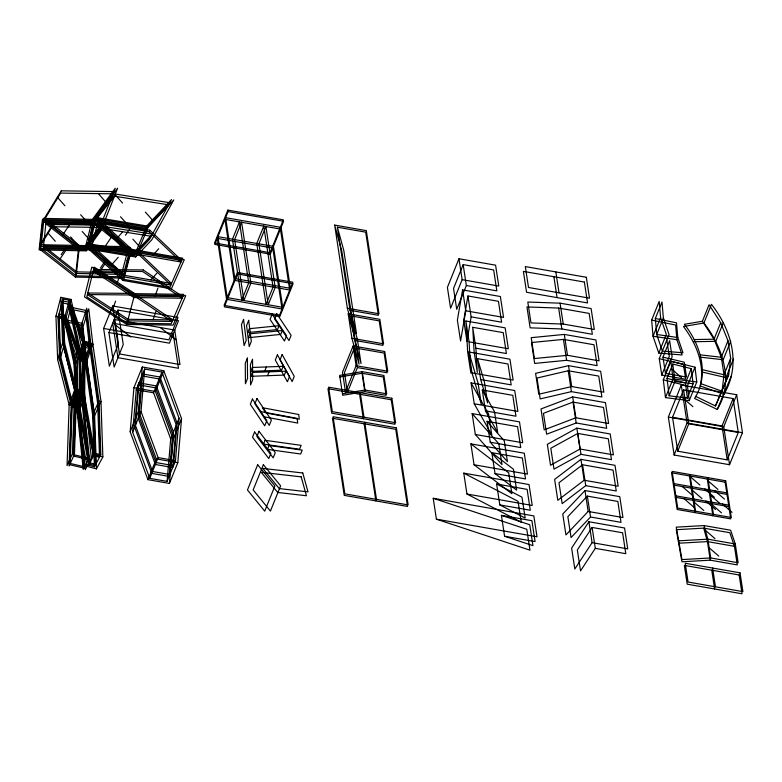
<?xml version="1.0" encoding="UTF-8"?>
<svg xmlns="http://www.w3.org/2000/svg" width="782" height="782" viewBox="0 0 782 782"><rect width="100%" height="100%" fill="white"/><g stroke="black" fill="none" stroke-linecap="round" stroke-linejoin="round"><path stroke-width="1.17" d="M77.017 411.068L77.467 358.557L86.87 360.942L94.622 415.701L96.43 468.897L87.017 466.326L77.017 411.068L84.378 392.105L81.465 346.641L71.054 299.408L60.791 297.336L55.933 316.192L57.672 359.71L69.158 404.793L67.056 465.613L72.433 453.814L74.622 390.052L62.589 342.751L60.791 297.336M79.002 411.596L79.451 360.6L85.121 343.65L91.103 345.145L98.982 400.795L100.819 454.86L94.397 466.805L88.718 465.261L79.002 411.596L84.651 397.06L85.121 343.65M96.43 468.897L102.862 456.952L100.966 401.303L92.862 344.041L83.136 341.617L82.657 396.542L93.126 454.313L85.287 469.728L78.669 406.796L75.864 363.356L65.903 318.206L55.933 316.192M76.597 392.271L71.133 407.011L69.09 465.974L74.466 454.176L76.597 392.271L82.54 393.522L89.295 457.519L83.263 469.376L76.831 408.214L82.54 393.522M130.183 431.811L133.918 387.725L142.295 366.993L163.79 370.756L181.551 418.605L177.807 462.68L169.43 483.423L147.935 479.659L130.183 431.811L138.561 411.078L142.295 366.993M132.657 432.25L136.254 389.768L144.641 369.026L161.962 372.066L179.068 418.165L175.471 460.647L167.094 481.389L149.763 478.349L132.657 432.25L141.034 411.508L144.641 369.026M167.094 481.389L170.691 438.907L179.068 418.165M169.43 483.423L173.164 439.337L181.551 418.605M75.404 277.082L78.718 246.917L43.851 219.625L40.693 249.917L75.404 277.082L122.5 278.089L130.389 248.011L78.718 246.917M76.167 275.831L79.481 245.665L46.275 219.674L43.108 249.966L76.167 275.831L120.887 276.789L128.786 246.711L79.481 245.665M703.917 323.025L683.478 326.495C696.097 343.288 705.296 364.647 700.154 385.907L723.946 394.363C741.473 364.373 731.649 330.18 711.464 304.345L703.917 323.025C722.588 346.856 734.415 381.616 717.241 409.445L694.572 398.468C709.733 374.774 700.701 344.803 684.367 324.305L702.412 321.246L709.078 304.755L720.701 322.712L727.983 340.757L730.681 358.273L728.707 374.705L715.471 405.975L695.452 396.279M462.573 289.897L457.382 320.131L460.569 341.03L465.759 310.786L462.573 289.897L500.372 296.515L503.559 317.404L465.759 310.786M467.939 295.967L463.755 320.366L466.942 341.255L471.126 316.857L467.939 295.967L498.437 301.305L501.624 322.204L471.126 316.857M84.769 249.585L92.452 219.38L115.257 188.227L98.532 230.778L84.769 249.585L39.862 248.666L43.157 218.383L92.452 219.38M86.196 250.866L93.879 220.661L117.593 188.257L100.868 230.817L86.196 250.866L39.1 249.908L42.404 219.625L93.879 220.661M58.024 317.863L62.883 299.007L69.324 300.308L79.422 346.162L82.266 390.404L76.558 405.096L70.849 403.893L59.715 360.189L58.024 317.863L64.173 319.105L73.831 362.877L76.558 405.096M122.94 280.435L130.858 250.387L96.137 218.598L88.601 249.008L122.94 280.435L171.395 288.861L184.298 259.683L130.858 250.387M123.761 279.35L131.679 249.302L98.6 219.019L91.074 249.419L123.761 279.35L169.811 287.356L182.714 258.177L131.679 249.302M126.713 324.452L84.485 296.896L91.826 267.082L134.533 294.941L185.745 295.684L173.145 325.117L126.713 324.452L134.866 293.651L94.182 267.102L86.841 296.916L127.046 323.152L171.18 323.787L183.77 294.355L134.866 293.651M64.173 319.105L69.324 300.308M71.054 299.408L64.544 323.142L77.34 358.948L86.831 361.049L92.862 344.041M57.672 359.71L62.589 342.751M59.715 360.189L64.623 343.22L62.883 299.007M73.831 362.877L79.422 346.162M75.864 363.356L83.136 341.617M78.972 358.352L84.642 341.411L71.68 305.068L66.587 323.68L78.972 358.352L84.7 359.622L90.683 342.741L86.743 308.264L80.898 326.534L84.7 359.622M116.645 284.492L119.46 276.32M112.755 309.271L115.57 301.099M155.071 296.28L157.886 288.099M153.125 319.633L155.941 311.451M94.397 466.805L92.647 415.183L85.121 362.037L91.103 345.145M69.158 404.793L78.669 406.796L69.158 404.793L74.622 390.052L84.378 392.105L91.318 457.871M70.849 403.893L76.313 389.162L64.623 343.22M103.625 328.46L112.696 305.987L178.003 317.424L168.922 339.887L103.625 328.46L109.382 366.211L118.453 343.748L112.696 305.987M108.903 332.565L117.984 310.102L178.501 320.698L169.42 343.171L108.903 332.565L114.162 367.051L123.243 344.579L117.984 310.102M170.691 438.907L153.585 392.799L161.962 372.066M173.164 439.337L155.413 391.489L163.79 370.756M147.935 479.659L156.322 458.917L138.561 411.078M149.763 478.349L158.15 457.607L141.034 411.508M264.844 370.824L266.408 366.953M267.561 375.702L269.125 371.831M353.102 345.986L342.487 372.252L345.497 391.958L356.103 365.693L353.102 345.986L384.754 351.529L387.755 371.235L356.103 365.693M354.442 347.863L344.442 372.594L347.452 392.3L357.442 367.569L354.442 347.863L384.128 353.063L387.139 372.77L357.442 367.569M458.966 258.754L447.402 287.385L450.588 308.274L462.152 279.653L458.966 258.754L495.593 265.176L498.779 286.065L462.152 279.653M463.159 264.629L453.531 288.45L456.717 309.349L466.346 285.518L463.159 264.629L493.657 269.966L496.844 290.855L466.346 285.518M651.641 320.102L659.177 301.432L660.585 317.59L666.313 334.383L658.767 353.053L682.109 354.969L676.899 339.72L675.628 325.029L651.641 320.102L653.038 336.27L658.767 353.053M655.326 318.489L676.508 322.839L677.789 337.531L682.989 352.79L662.383 351.098L656.714 334.481L655.326 318.489L661.983 301.999L663.38 318L669.04 334.608L659.265 358.694L661.768 375.067L685.667 379.25L683.4 364.373L659.265 358.694M660.585 317.59L653.038 336.27L676.899 339.72M663.38 318L656.714 334.481L677.789 337.531M662.97 357.169L669.636 340.678L672.109 356.875L665.443 373.366L686.547 377.061L684.279 362.183L662.97 357.169L665.443 373.366M661.768 375.067L669.314 356.387L666.811 340.014M663.302 379.827L670.848 361.157L694.973 367.178L696.782 381.968L689.235 400.638L665.472 397.598L663.302 379.827L687.437 385.849L689.235 400.638M667.007 378.351L672.794 364.041L691.268 368.654L693.116 383.796L687.339 398.106L669.138 395.77L667.007 378.351L685.491 382.965L687.339 398.106M665.472 397.598L673.019 378.918L670.848 361.157M669.138 395.77L674.915 381.46L672.794 364.041M668.346 417.06L681.278 385.047L736.683 394.744L742.47 432.71L729.538 464.723L674.133 455.016L668.346 417.06L723.751 426.767L729.538 464.723M685.491 382.965L691.268 368.654M672.54 417.295L683.605 389.895L733.105 398.556L738.276 432.475L727.211 459.875L677.711 451.204L672.54 417.295L722.04 425.965L727.211 459.875M687.437 385.849L694.973 367.178M720.701 322.712L714.034 339.202L721.317 357.247L724.024 374.764L722.05 391.195L701.043 383.718M723.321 322.663L715.774 341.343L693.36 341.744M674.133 455.016L687.065 423.003L681.278 385.047M677.711 451.204L688.776 423.805L683.605 389.895M727.983 340.757L721.317 357.247L700.428 354.881M730.75 341.069L723.203 359.74L699.538 357.071M730.681 358.273L724.024 374.764L702.715 369.769M733.506 358.938L725.96 377.618L701.835 371.949M715.471 405.975L728.707 374.705M717.241 409.445L731.493 375.692M722.04 425.965L733.105 398.556M723.751 426.767L736.683 394.744M134.357 255.548L146.733 225.959L171.522 199.566L149.509 239.409L134.357 255.548L87.828 247.747L95.629 217.396L146.733 225.959M135.648 256.965L148.033 227.376L173.809 199.928L151.796 239.771L135.648 256.965L86.988 248.813L94.788 218.461L148.033 227.376M92.647 415.183L98.982 400.795M94.622 415.701L100.966 401.303M88.718 465.261L94.827 453.237L84.651 397.06M588.905 521.75L571.632 548.104L574.819 568.993L592.091 542.649L588.905 521.75L624.554 527.997L627.741 548.886L592.091 542.649M592.121 527.449L577.341 549.99L580.527 570.88L595.298 548.338L592.121 527.449L622.609 532.786L625.796 553.685L595.298 548.338M62.619 235.059L71.025 222.577M61.192 254.668L66.724 246.447M60.067 258.92L65.6 250.709M103.683 248.568L112.09 236.086M100.389 268.089L105.922 259.878M99.265 272.351L104.798 264.13M125.482 235.226L131.014 227.005M127.026 260.494L132.559 252.283M116.743 238.578L122.647 231.834M112.344 263.993L118.248 257.249M152.783 255.45L158.687 248.715M150.946 279.936L156.84 273.201M584.975 490.558L562.757 514.028L565.943 534.917L588.162 511.457L584.975 490.558L619.774 496.658L622.961 517.547L588.162 511.457M587.341 496.111L567.859 516.677L571.046 537.566L590.527 517L587.341 496.111L617.839 501.448L621.016 522.347L590.527 517M580.948 459.357L554.624 479.405L557.81 500.304L584.134 480.246L618.181 486.209L614.994 465.31L580.948 459.357L584.134 480.246M582.561 464.762L558.974 482.738L562.16 503.628L585.747 485.661L616.245 490.998L613.059 470.109L582.561 464.762L585.747 485.661M576.852 428.135L547.341 444.342L550.528 465.241L580.039 449.024L613.401 454.87L610.214 433.971L576.852 428.135L580.039 449.024M577.781 433.423L550.802 448.252L553.988 469.141L580.967 454.322L611.465 459.66L608.279 438.77L577.781 433.423L580.967 454.322M572.698 396.904L540.988 408.947L544.174 429.846L575.884 417.793L608.621 423.521L605.434 402.632L572.698 396.904L575.884 417.793M573.001 402.085L543.451 413.316L546.638 434.206L576.187 422.974L606.685 428.321L603.499 407.422L573.001 402.085L576.187 422.974M568.514 365.663L535.602 373.346L538.788 394.236L571.701 386.552L603.841 392.183L600.654 371.294L568.514 365.663L571.701 386.552M568.221 370.746L536.99 378.038L540.176 398.928L571.407 391.635L601.905 396.982L598.719 376.083L568.221 370.746L571.407 391.635M342.438 393.766L365.008 390.023L386.719 393.825L383.913 375.468L362.213 371.665L339.642 375.409L342.712 395.291L364.823 391.626L386.103 395.35L383.297 376.992L362.027 373.268L339.906 376.934M564.291 334.422L531.213 337.668L534.399 358.557L567.478 355.311L599.061 360.844L595.874 339.945L564.291 334.422L567.478 355.311M563.441 339.398L531.486 342.536L534.673 363.425L566.627 360.297L597.125 365.634L593.939 344.745L563.441 339.398L566.627 360.297M704.083 525.572L676.254 527.156L681.982 559.589L710.721 557.957L738.14 562.757L735.276 543.979L730.623 530.216L704.083 525.572L707.857 539.179L710.721 557.957M703.692 528.133L676.283 529.697L681.943 561.779L710.271 560.176L737.279 564.897L734.445 546.325L729.841 532.718L703.692 528.133L707.436 541.594L710.271 560.176M679.118 540.812L707.857 539.179L735.276 543.979M679.118 543.207L707.436 541.594L734.445 546.325M694.24 339.564L714.034 339.202L702.412 321.246M560.059 303.172L527.801 302.038L530.978 322.927L563.245 324.071L594.291 329.466L591.104 308.567L560.059 303.172L563.245 324.071M558.661 308.059L526.951 306.945L530.137 327.834L561.847 328.958L592.345 334.295L589.159 313.406L558.661 308.059L561.847 328.958M673.019 378.918L696.782 381.968M674.915 381.46L693.116 383.796M334.667 225.089L366.308 230.631L378.987 313.768L347.345 308.225L334.667 225.089L341.783 250.885L354.461 334.022L347.345 308.225M337.374 227.2L365.693 232.156L378.371 315.293L350.053 310.337L337.374 227.2L343.797 250.435L356.475 333.572L350.053 310.337M465.896 320.982L505.152 327.853L508.339 348.752L469.083 341.871L465.896 320.982L467.675 352.154L470.862 373.053L469.083 341.871M472.719 327.306L503.217 332.643L506.404 353.542L475.906 348.205L472.719 327.306L474.107 351.529L477.294 372.418L475.906 348.205M348.185 313.797L379.837 319.339L383.571 343.826L351.929 338.283L348.185 313.797L355.311 339.593L359.046 364.08L351.929 338.283M350.903 315.908L379.221 320.864L382.955 345.351L354.637 340.395L350.903 315.908L357.315 339.144L361.059 363.63L354.637 340.395M468.809 351.998L509.932 359.192L513.119 380.091L471.996 372.887L468.809 351.998L478.134 383.424L481.321 404.314L471.996 372.887M477.499 358.645L507.997 363.992L511.184 384.881L480.686 379.544L477.499 358.645L484.41 381.958L487.597 402.847L480.686 379.544M471.057 382.897L514.712 390.541L517.899 411.43L474.244 403.786L471.057 382.897L488.564 413.932L491.751 434.831L474.244 403.786M687.065 423.003L742.47 432.71M688.776 423.805L738.276 432.475M482.279 389.993L512.777 395.33L515.964 416.22L485.466 410.882L482.279 389.993L494.507 411.674L497.694 432.573L485.466 410.882M472.142 413.59L519.492 421.879L522.679 442.768L475.329 434.479L472.142 413.59L498.808 443.717L501.995 464.616L475.329 434.479M487.059 421.332L517.557 426.669L520.744 447.568L490.246 442.221L487.059 421.332L504.234 440.735L507.42 461.634L490.246 442.221M470.881 443.873L524.272 453.218L527.459 474.117L474.068 464.762L470.881 443.873L508.691 472.827L511.878 493.716L474.068 464.762M133.918 387.725L155.413 391.489M673.986 483.618L727.573 493.002M136.254 389.768L153.585 392.799M491.839 452.67L522.337 458.008L525.524 478.907L495.026 473.569L491.839 452.67L513.432 469.21L516.619 490.109L495.026 473.569M673.419 485.016L727.006 494.4M675.853 495.856L729.44 505.24M675.286 497.254L728.873 506.638M463.765 473.13L529.052 484.557L532.239 505.455L466.952 494.019L463.765 473.13L518.065 501.321L521.252 522.21L466.952 494.019M496.619 484.009L527.117 489.356L530.304 510.245L499.806 504.908L496.619 484.009L521.985 497.186L525.172 518.075L499.806 504.908M433.218 498.281L533.832 515.905L537.019 536.794L436.405 519.18L433.218 498.281L526.785 529.287L529.971 550.176L436.405 519.18M501.399 515.358L531.897 520.695L535.083 541.584L504.586 536.247L501.399 515.358L529.756 524.751L532.943 545.641L504.586 536.247M158.15 457.607L175.471 460.647M156.322 458.917L177.807 462.68M260.787 411.576L297.131 418.37L297.727 423.082L264.287 416.826M76.313 389.162L82.266 390.404M74.622 390.052L84.378 392.105M71.133 407.011L76.831 408.214M84.642 341.411L90.683 342.741M79.451 360.6L85.121 362.037M94.827 453.237L100.819 454.86M93.126 454.313L102.862 456.952M160.33 327.541L176.214 339.916M114.993 324.686L130.877 337.052M671.826 369.192L681.425 377.51M683.302 398.321L692.901 406.64M708.375 481.116L717.974 489.444M714.865 490.783L724.464 499.102M722.46 504.019L732.06 512.337M704.817 489.024L714.406 497.342M690.32 476.717L699.919 485.036M710.535 495.299L720.134 503.618M711.952 504.576L721.542 512.894M705.902 501.115L715.491 509.444M692.383 490.285L701.982 498.603M682.354 486.58L691.953 494.898M694.201 502.181L703.8 510.499M684.221 498.818L693.82 507.137M705.403 530.323L715.002 538.642M709.176 547.811L718.775 556.129M145.354 212.069L152.959 220.622M114.964 194.503L122.569 203.066M120.536 216.78L128.14 225.343M98.874 194.239L106.489 202.802M132.881 239.155L140.496 247.718M116.362 241.081L123.967 249.634M102.286 226.741L109.891 235.304M80.634 214.727L88.239 223.29M57.33 197.22L64.935 205.783M82.227 231.511L89.832 240.064M70.585 236.897L78.2 245.45M47.663 232.655L55.278 241.208M69.647 304.53L83.009 342.017L92.814 344.178L88.767 308.812L82.921 327.081L86.831 361.049M707.847 477.646L713.438 514.351M707.28 479.034L712.881 515.749M712.617 568.045L715.481 586.832M711.757 570.186L714.621 588.973M689.978 474.518L695.579 511.223M689.421 475.906L695.012 512.621M555.816 271.931L559.003 292.82M553.881 276.72L557.067 297.61M362.213 371.665L365.008 390.023M362.027 373.268L364.823 391.626M360.228 392.711L363.962 417.197M364.735 422.26L376.494 499.385M359.603 394.236L363.337 418.722M364.109 423.785L375.878 500.91M80.028 358.879L79.578 410.11L89.344 464.039L95.052 465.593L93.283 413.717L85.727 360.326L80.028 358.879M80.605 357.149L80.155 408.634L89.969 462.817L95.707 464.381L93.928 412.261L86.333 358.606L80.605 357.149M83.967 347.1L83.508 400.013L93.586 455.681L99.519 457.284L97.701 403.717L89.891 348.577L83.967 347.1M84.544 345.37L84.075 398.537L94.211 454.459L100.174 456.072L98.337 402.251L90.497 346.866L84.544 345.37M71.68 405.516L69.637 464.704L83.86 468.037L77.418 406.718L71.68 405.516M72.237 404.02L70.184 463.443L84.466 466.786L77.995 405.232L72.237 404.02M75.483 395.252L73.391 456.043L88.024 459.454L81.387 396.494L75.483 395.252M76.04 393.766L73.938 454.782L88.63 458.213L81.963 395.008L76.04 393.766M138.258 384.812L134.66 427.285L151.767 473.393L169.098 476.424L172.695 433.951L155.589 387.843L138.258 384.812M139.03 382.897L135.433 425.379L152.539 471.487L169.87 474.518L173.467 432.035L156.361 385.937L139.03 382.897M141.865 375.898L138.267 418.37L155.374 464.479L172.695 467.509L176.302 425.037L159.186 378.928L141.865 375.898M142.637 373.982L139.03 416.464L156.146 462.573L173.467 465.603L177.064 423.121L159.958 377.022L142.637 373.982M227.845 210.104L214.571 242.967L270.073 252.694L283.348 219.82L227.845 210.104M228.07 211.57L214.796 244.443L270.298 254.16L283.573 221.286L228.07 211.57M239.458 221.893L232.459 239.204L241.755 300.141L248.744 282.83L239.458 221.893M241.599 222.264L234.61 239.585L243.896 300.523L250.895 283.201L241.599 222.264M237.366 272.507L224.082 305.381L279.585 315.097L292.869 282.224L237.366 272.507M237.591 273.974L224.307 306.847L279.809 316.563L293.094 283.7L237.591 273.974M263.759 226.145L256.76 243.466L266.056 304.393L273.055 287.082L263.759 226.145M265.909 226.526L258.91 243.837L268.206 304.775L275.196 287.463L265.909 226.526M243.564 319.398L241.452 324.628L244.082 345.605L246.193 340.375L243.564 319.398M248.686 320.366L246.574 325.595L249.204 346.573L251.315 341.343L248.686 320.366M249.38 328.704L247.816 332.575L277.532 329.554L279.106 325.683L249.38 328.704M250.015 333.806L248.451 337.687L280.758 334.393L282.322 330.522L250.015 333.806M247.386 358.088L245.274 363.307L245.421 383.757L247.532 378.527L247.386 358.088M252.527 359.319L250.416 364.549L250.563 384.998L252.674 379.769L252.527 359.319M272.195 314.208L270.083 319.437L284.443 341.02L286.554 335.791L272.195 314.208M252.312 367.472L250.748 371.342L281.628 370.209L283.192 366.338L252.312 367.472M252.342 372.447L250.778 376.318L284.345 375.086L285.909 371.215L252.342 372.447M276.75 313.748L274.638 318.978L289.008 340.561L291.119 335.331L276.75 313.748M252.439 399.045L250.328 404.274L264.717 425.848L266.828 420.618L252.439 399.045M256.995 398.576L254.873 403.805L269.272 425.388L271.383 420.159L256.995 398.576M277.405 354.793L275.293 360.023L287.414 381.753L289.526 376.523L277.405 354.793M282.136 354.617L280.024 359.847L292.145 381.577L294.257 376.347L282.136 354.617M254.609 431.996L252.498 437.226L268.783 458.555L270.895 453.325L254.609 431.996M258.989 431.283L256.877 436.512L273.162 457.841L275.274 452.612L258.989 431.283M265.088 440.305L263.514 444.176L299.555 449.22L301.119 445.349L265.088 440.305M257.659 464.752L247.454 489.991L264.717 511.145L274.912 485.905L257.659 464.752M269.047 445.496L267.483 449.367L300.63 454.01L302.204 450.129L269.047 445.496M263.368 464.694L253.173 489.933L270.425 511.086L280.63 485.847L263.368 464.694M61.24 190.837L42.902 220.768L91.846 221.765L113.937 191.59L61.24 190.837M60.664 193.086L42.727 222.362L91.445 223.359L113.058 193.828L60.664 193.086M52.658 224.502L40.293 244.688L85.785 245.607L100.731 225.177L52.658 224.502M52.091 226.741L40.117 246.281L85.375 247.2L99.852 227.425L52.091 226.741M115.316 194.053L95.013 219.791L145.755 228.295L169.782 202.714L115.316 194.053M114.475 196.204L94.602 221.394L145.11 229.849L168.629 204.816L114.475 196.204M102.657 226.262L88.855 243.759L135.98 251.648L152.402 234.17L102.657 226.262M101.816 228.412L88.444 245.353L135.335 253.212L151.249 236.272L101.816 228.412M143.204 269.927L93.605 269.458L134.25 295.977L182.773 296.681L143.204 269.927M142.568 271.491L93.214 271.022L133.839 297.531L182.118 298.225L142.568 271.491M133.654 293.426L87.809 292.996L128.072 319.271L172.832 319.916L133.654 293.426M133.018 294.99L87.428 294.56L127.662 320.815L172.177 321.461L133.018 294.99M96.03 223.085L46.021 222.068L79.217 248.05L128.16 249.087L96.03 223.085M95.619 224.669L45.855 223.662L79.041 249.634L127.74 250.67L95.619 224.669M89.92 246.926L43.528 245.978L76.597 271.862L121.933 272.83L89.92 246.926M89.519 248.51L43.362 247.571L76.431 273.456L121.513 274.414L89.519 248.51M302.771 472.983L262.801 468.408L279.262 488.584L308.01 491.878L302.771 472.983M301.207 476.864L261.227 472.289L277.698 492.465L306.446 495.749L301.207 476.864M149.851 230.201L98.004 221.423L131.053 251.677L181.698 260.484L149.851 230.201M149.196 231.755L97.613 223.017L130.643 253.251L181.013 262.019L149.196 231.755M139.978 253.534L92.061 245.421L124.797 275.391L171.502 283.514L139.978 253.534M139.323 255.088L91.66 247.024L124.387 276.975L170.828 285.049L139.323 255.088M586.314 277.268L525.318 266.584L528.505 287.483L589.501 298.157L586.314 277.268M281.109 227.396L225.607 217.67L234.903 278.607L290.405 288.323L281.109 227.396M584.379 282.058L523.383 271.383L526.569 292.273L587.565 302.957L584.379 282.058M280.435 229.067L224.933 219.351L234.219 280.288L289.721 290.005L280.435 229.067M273.436 246.379L217.934 236.663L227.23 297.6L282.732 307.316L273.436 246.379M272.762 248.06L217.259 238.344L226.545 299.271L282.048 308.998L272.762 248.06M174.718 330.063L114.192 319.467L119.451 353.953L179.968 364.549L174.718 330.063M173.203 333.797L112.686 323.201L117.945 357.687L178.462 368.283L173.203 333.797M391.87 398.253L328.577 387.168L332.311 411.655L395.604 422.739L391.87 398.253M391.254 399.778L327.961 388.693L331.695 413.179L394.988 424.264L391.254 399.778M725.706 480.764L672.119 471.39L677.72 508.095L731.297 517.479L725.706 480.764M725.139 482.162L671.562 472.778L677.153 509.493L730.74 518.877L725.139 482.162M396.376 427.803L333.083 416.718L344.842 493.843L408.145 504.928L396.376 427.803M395.76 429.328L332.467 418.243L344.227 495.368L407.52 506.453L395.76 429.328M740.036 572.844L685.208 563.245L688.072 582.033L742.9 591.632L740.036 572.844M739.166 574.995L684.338 565.386L687.202 584.174L742.03 593.773L739.166 574.995M298.695 414.489L262.351 407.696L265.851 412.945L299.291 419.201L298.695 414.489M68.796 302.204L62.384 300.914L64.134 344.94L75.766 390.648L81.69 391.899L78.865 347.853L68.796 302.204M68.278 304.1L61.895 302.82L63.635 346.651L75.209 392.144L81.113 393.385L78.298 349.544L68.278 304.1M65.209 315.312L59.002 314.051L60.713 356.748L71.964 400.912L77.721 402.124L74.964 359.495L65.209 315.312M64.691 317.209L58.513 315.957L60.214 358.469L71.406 402.407L77.135 403.61L74.398 361.186L64.691 317.209M86.196 310.513L71.318 307.365L84.065 343.132L90.077 344.451L86.196 310.513M85.609 312.37L70.8 309.242L83.488 344.842L89.471 346.162L85.609 312.37M82.13 323.337L67.751 320.288L80.116 354.911L85.912 356.201L82.13 323.337M81.543 325.204L67.232 322.164L79.549 356.631L85.306 357.912L81.543 325.204"/></g></svg>
